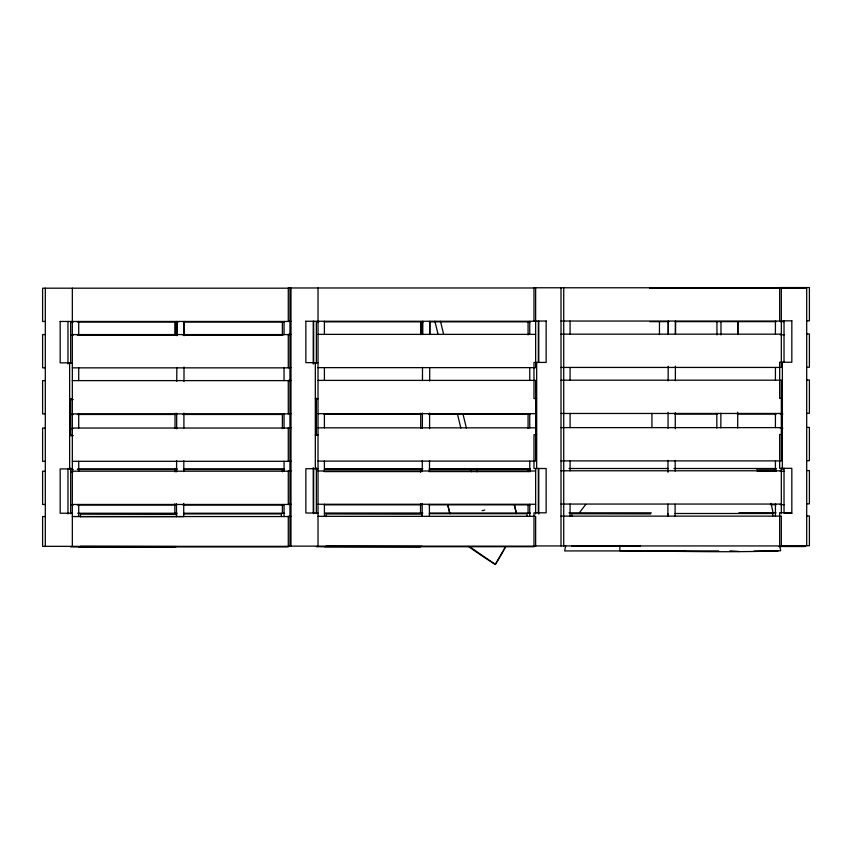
<?xml version="1.0" encoding="UTF-8"?>
<svg xmlns="http://www.w3.org/2000/svg" width="852" height="852" viewBox="0 0 852 852"><rect width="100%" height="100%" fill="white"/><g stroke="black" fill="none" stroke-linecap="round" stroke-linejoin="round"><path stroke-width="1.28" d="M716.82 428.066L716.841 413.433M716.937 334.942L716.958 321.641M720.856 427.81L720.877 413.209M720.973 334.911L720.994 321.641M737.704 428.045L737.726 412.166M80.439 516.738L80.45 514.161L176.492 514.374M174.83 513.628L174.852 503.841M174.926 471.912L174.926 468.398M175.011 428.481L175.043 413.38M175.214 335.347L175.246 322.045L175.224 334.825M176.513 503.724L176.492 516.61L176.492 513.894M176.588 471.795L176.609 460.687M176.673 428.758L176.705 413.263M176.779 381.323L176.811 367.563M176.875 335.635L176.907 321.46L176.886 335.528M80.376 516.61L183.712 516.61L183.734 503.319M183.798 471.55L183.819 460.815M183.894 427.874L183.925 413.039M183.989 381.547L184.021 366.988M184.096 335.603L184.128 321.46L184.064 335.528M326.135 516.536L326.135 513.958L422.177 514.161M420.526 513.415L420.547 503.628M420.611 472.178L420.611 469.047M420.707 428.279L420.739 413.177M422.198 503.521L422.177 516.408L422.177 513.692M422.272 471.593L422.294 460.474M422.368 428.545L422.4 413.05M422.464 380.663L422.496 367.361M422.56 334.559L422.592 321.257L422.571 334.027M429.397 516.408L429.419 504.416M429.483 471.348L429.514 460.612M429.578 428.758L429.61 413.113M429.685 380.982L429.717 367.702M429.781 334.527L429.813 321.257L429.749 334.027M571.82 516.323L571.82 513.745L650.768 513.916M667.861 516.131L667.893 504.171M667.957 472.242L667.979 460.272M668.053 428.343L668.085 412.379M668.149 380.919L668.181 366.285M668.256 334.357L668.277 321.044L668.256 333.824M675.082 516.195L675.103 504.235M675.178 471.145L675.199 460.41M675.263 428.79L675.306 412.624M675.37 380.769L675.402 366.179M675.476 334.325L675.498 321.044L675.434 333.824M737.832 334.495L737.843 321.641L737.811 334.41M619.873 545.461L619.83 550.733C673.431 551.031 727.171 552.756 780.698 550.754L779.665 545.642L779.665 512.616L791.827 512.616L791.827 468.302L779.665 468.302L779.665 434.488L782.37 434.488M565.675 545.855L564.652 550.924L718.715 550.924M579.488 512.606L585.782 504.373M754.073 551.063L778.142 550.829M681.27 550.924L685.242 550.818M649.778 288.359L805.3 288.359M791.891 320.842L779.665 320.842L779.665 287.571L809.4 287.571L809.4 320.842L806.695 320.842M546.207 321.044L533.98 321.044L533.98 287.774L781.327 287.774L781.327 367.436L561.01 367.436M561.01 321.044L781.327 321.044M290.99 321.257L288.285 321.257L288.285 287.976L535.642 287.976L535.642 367.649L318.02 367.649M305.793 321.257L535.642 321.257M45.305 321.46L42.6 321.46L42.6 288.189L289.946 288.189L289.946 546.345L42.6 546.345L42.6 516.546L45.305 516.546M60.109 321.46L289.946 321.46M649.778 321.641L668.969 321.641M674.752 321.641L776.374 321.641M780.251 321.641L784.202 321.641M318.776 321.843L316.358 321.843L316.358 363.229M324.069 321.843L423.337 321.843M429.152 321.843L530.455 321.843M73.325 322.045L70.673 322.045L70.673 363.431M77.308 322.045L178.153 322.045M183.457 322.045L284.312 322.045M806.695 333.952L809.4 333.952L809.4 367.233L806.695 367.233M561.01 334.165L781.327 334.165M290.99 334.367L288.285 334.367L288.285 367.649L290.99 367.649M318.02 334.367L535.642 334.367M45.305 334.58L42.6 334.58L42.6 367.851L45.305 367.851M72.335 334.58L289.946 334.58M780.251 334.751L784.202 334.751M70.673 335.166L73.229 335.166M77.308 335.166L176.407 335.166M183.031 335.166L282.981 335.166M318.02 362.643L305.857 362.643L305.857 321.257M72.335 362.845L60.172 362.845L60.172 321.46M72.335 367.851L289.946 367.851M806.695 379.992L809.4 379.992L809.4 413.263L806.695 413.263M561.01 380.194L781.327 380.194L781.327 460.9L561.01 460.9M290.99 380.397L288.285 380.397L288.285 413.678L290.99 413.678M318.02 380.397L535.642 380.397L535.642 461.102L318.02 461.102M45.305 380.61L42.6 380.61L42.6 413.88L45.305 413.88M72.335 380.61L289.946 380.61M782.37 398.363L779.665 398.363L779.665 362.228L791.827 362.228L791.827 320.842M536.675 398.566L533.98 398.566L533.98 362.43L546.143 362.43L546.143 321.044M315.325 398.768L318.02 398.768M69.63 398.981L72.335 398.981M70.673 399.567L73.325 399.567M561.01 413.465L781.327 413.465M318.02 413.678L535.642 413.678M72.335 413.88L289.946 413.88M674.752 414.051L717.501 414.051M737.363 414.051L776.289 414.051M780.251 414.051L782.881 414.051M324.069 414.264L421.186 414.264M428.716 414.264L530.434 414.264M70.673 414.466L73.229 414.466M77.308 414.466L175.501 414.466M183.031 414.466L282.981 414.466M806.695 427.416L809.4 427.416L809.4 460.687L806.695 460.687M561.01 427.619L781.327 427.619M290.99 427.832L288.285 427.832L288.285 461.102L290.99 461.102M318.02 427.832L535.642 427.832M45.305 428.034L42.6 428.034L42.6 461.305L45.305 461.305M72.335 428.034L289.946 428.034M780.251 428.205L782.881 428.205M70.673 428.62L73.229 428.62M536.675 434.701L533.98 434.701L533.98 468.504L546.143 468.504L546.143 512.819L533.98 512.819L533.98 545.94L781.327 545.94L781.327 516.131L561.01 516.131M315.325 434.903L318.02 434.903M69.63 435.116L72.335 435.116M73.325 435.702L70.673 435.702L70.673 398.491M72.335 461.305L289.946 461.305M569.019 468.504L668.543 468.504M673.847 468.504L776.023 468.504M318.02 468.707L305.857 468.707L305.857 513.021L318.02 513.021M324.655 468.707L422.848 468.707M429.483 468.707L530.327 468.707M72.335 468.919L60.172 468.919L60.172 513.234L72.335 513.234M77.639 468.919L177.163 468.919M183.798 468.919L284.643 468.919M756.597 469.09L776.374 469.09M781.156 469.09L783.797 469.09M324.324 469.303L422.517 469.303M429.152 469.303L529.997 469.303M70.673 469.505L73.325 469.505M77.308 469.505L176.833 469.505M183.457 469.505L284.312 469.505M806.695 470.581L809.4 470.581L809.4 503.851L806.695 503.851M561.01 470.783L781.327 470.783M290.99 470.986L288.285 470.986L288.285 504.267L290.99 504.267M318.02 470.986L535.642 470.986M45.305 471.199L42.6 471.199L42.6 504.469L45.305 504.469M72.335 471.199L289.946 471.199M757.215 471.369L776.289 471.369M780.251 471.369L784.202 471.369M324.069 471.582L421.186 471.582M428.716 471.582L530.434 471.582M70.673 471.784L73.229 471.784M561.01 504.054L781.327 504.054M318.02 504.267L535.642 504.267M72.335 504.469L289.946 504.469M770.453 504.65L776.289 504.65M780.251 504.65L784.202 504.65M324.069 504.853L421.186 504.853M428.716 504.853L530.434 504.853M70.673 505.055L73.229 505.055M77.308 505.055L175.501 505.055M183.031 505.055L282.981 505.055M569.019 512.819L651.29 512.819M738.865 512.819L776.023 512.819M324.655 513.021L422.848 513.021M429.483 513.021L530.327 513.021M77.639 513.234L177.163 513.234M183.798 513.234L284.643 513.234M792.104 513.287L784.032 513.287L784.032 468.163M675.082 513.5L772.679 513.5L772.679 516.088M429.397 513.703L526.994 513.703L526.994 516.301M183.712 513.905L281.309 513.905L281.309 516.504M806.695 515.929L809.4 515.929L809.4 545.727L779.665 545.727M290.99 516.333L288.285 516.333L288.285 546.143L535.642 546.143L535.642 516.333L318.02 516.333M72.335 516.546L289.946 516.546M778.93 546.526L805.3 546.526M316.358 546.728L533.98 546.728M70.673 546.931L288.285 546.931M571.756 545.94L640.172 546.079M326.071 546.143L422.113 546.345M80.376 546.345L176.417 546.558M324.41 546.728L420.451 546.931M78.714 546.931L174.756 547.144M730.047 550.807L739.142 551.489M514.246 504.586L516.408 513.49M440.473 321.3L443.594 334.165M462.955 413.912L466.395 428.066M476.396 469.228L477.013 471.806M434.893 321.204L438.013 334.069M457.386 413.827L460.815 427.97M470.815 469.143L471.444 471.71M447.683 504.916L449.845 513.82M514.395 504.81L516.482 513.596M447.96 505.311L449.75 512.851M771.135 503.447L773.201 513.671M806.695 287.571L806.695 545.727M784.032 320.842L784.032 361.983M782.37 362.228L782.37 468.302M781.327 468.312L781.327 513.713M775.427 321.044L775.427 334.165M775.427 367.436L775.427 380.194M775.427 413.465L775.427 427.619M775.427 460.9L775.427 470.783M775.427 504.054L775.427 516.131M667.872 513.479L667.872 516.195M659.459 321.641L659.459 334.57M651.929 413.348L651.929 427.544M570.084 321.044L570.084 334.165M570.084 367.436L570.084 380.194M570.084 413.465L570.084 427.619M570.084 460.9L570.084 470.783M570.084 504.054L570.084 516.131M563.715 287.774L563.715 545.94M561.01 287.774L561.01 545.94M538.762 321.044L538.762 362.292M538.762 468.728L538.762 513.958M538.347 321.044L538.347 362.196M538.347 468.366L538.347 513.5M536.675 362.43L536.675 468.504M535.642 468.515L535.642 513.926M529.742 321.257L529.742 334.367M529.742 367.649L529.742 380.397M529.742 413.678L529.742 427.832M529.742 461.102L529.742 470.986M529.742 504.267L529.742 516.333M528.08 321.843L528.08 334.953M528.08 414.264L528.08 428.418M528.08 469.111L528.08 471.582M528.08 504.853L528.08 513.298M324.399 321.257L324.399 334.367M324.399 367.649L324.399 380.397M324.399 413.678L324.399 427.832M324.399 461.102L324.399 470.986M324.399 504.267L324.399 516.333M318.02 287.976L318.02 546.143M316.358 398.289L316.358 435.489M316.358 467.865L316.358 513.618M315.325 362.643L315.325 468.707M313.653 321.257L313.653 363.729M313.653 468.579L313.653 513.703M313.238 321.257L313.238 363.825M313.238 467.599L313.238 512.829M290.99 287.976L290.99 546.143M284.046 321.46L284.046 334.58M284.046 367.851L284.046 380.61M284.046 413.88L284.046 428.034M284.046 461.305L284.046 471.199M284.046 504.469L284.046 516.546M282.385 322.045L282.385 335.166M282.385 414.466L282.385 428.62M282.385 469.314L282.385 471.784M282.385 505.055L282.385 513.511M78.714 321.46L78.714 334.58M78.714 367.851L78.714 380.61M78.714 413.88L78.714 428.034M78.714 461.305L78.714 471.199M78.714 504.469L78.714 516.546M72.335 288.189L72.335 546.345M70.673 468.078L70.673 513.82M69.63 362.845L69.63 468.919M67.968 321.46L67.968 363.932M67.968 468.781L67.968 513.905M45.305 288.189L45.305 546.345M469.75 546.75A148.653 5.346 35 0 0 495.321 564.429A148.653 36.402 -63.8 0 0 505.534 546.973M468.515 546.473A148.653 44.932 36.7 0 0 495.321 564.429A148.653 25.688 -62.9 0 0 505.406 546.909M484.756 510.018A2.705 0.682 -13.6 0 1 482.125 510.614M420.931 321.843L420.909 334.687L420.909 321.843"/></g></svg>
